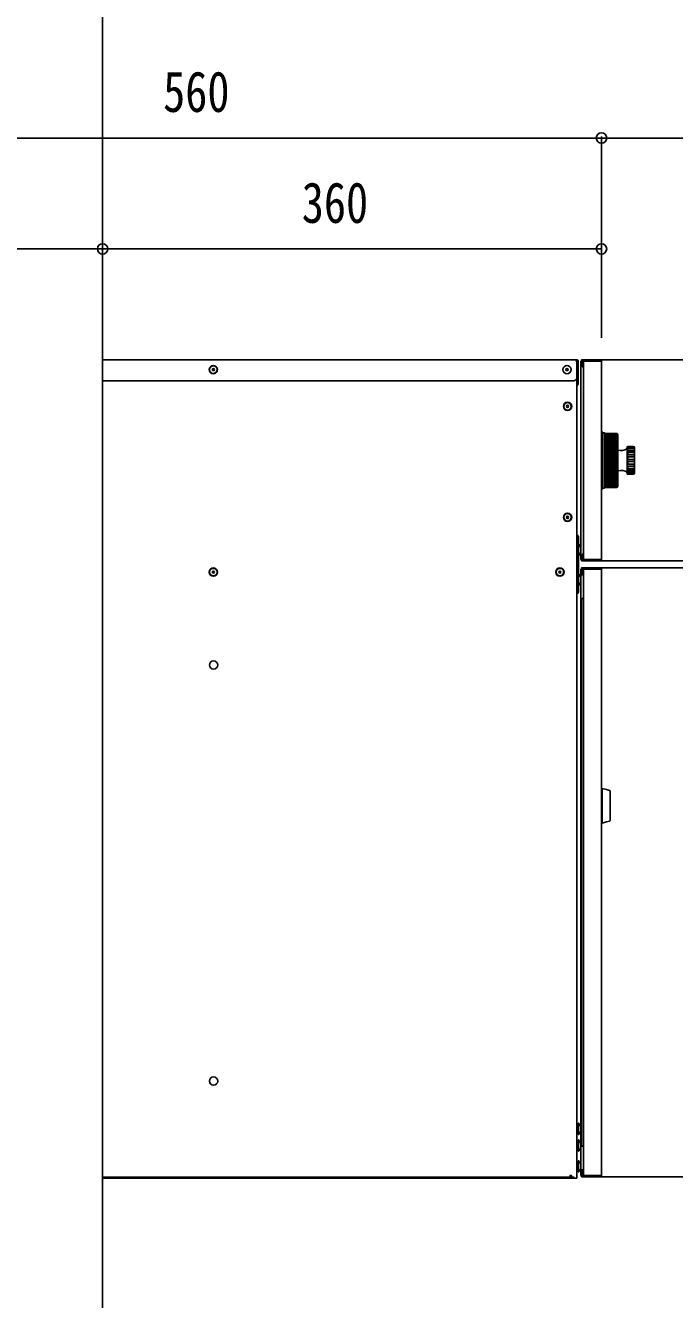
# Model space of a CAD drawing. Units: millimetres, scale not verified. Extents: x -2102 to 2102, y -1485 to 1485.
# Drawn here: x 912 to 1380, y -566 to 352 of the extents above; entities that cross this region are included whole.
import ezdxf
from ezdxf.enums import TextEntityAlignment as Align

# ---------------------------------------------------------------- set-up
doc = ezdxf.new("R2010")
doc.units = ezdxf.units.MM
doc.header["$LTSCALE"] = 8
doc.layers.add('0-3_YKK_A1', color=4, linetype='Continuous')
doc.layers.add('0-4_YKK_D', color=6, linetype='Continuous')
doc.styles.add('ＭＳ ゴシック', font='')
doc.styles.get('ＭＳ ゴシック').set_extended_font_data('MS Gothic')

msp = doc.modelspace()

# ---------------------------------------------------------------- linework, layer by layer
at = {"layer": '0-3_YKK_A1'}
for p, q in [((967.61, -787.5), (967.61, 312.5)), ((967.61, 111.2), (1309.51, 111.2)), ((1309.51, 111.2), (1309.51, 110.4)), ((1309.51, 111.2), (1309.71, 111.2)), ((1309.51, 110.4), (1309.51, 98.2)), ((1309.51, 110.4), (1309.71, 110.4)), ((1309.71, 110.4), (1309.71, 110.2)), ((1310.51, 110.4), (1310.51, 110.2)), ((1312.864, 111.2), (1312.864, 110.4)), ((1312.864, 111.2), (1313.114, 111.2)), ((1312.874, 110.4), (1312.864, 110.4)), ((1312.874, 110.4), (1312.874, 110.2)), ((1313.114, 111.2), (1313.274, 111.2)), ((1313.114, 111.2), (1313.114, 111.133)), ((1313.274, 111.2), (1657.507, 111.2)), ((1313.41, 110.4), (1313.41, 108.2)), ((1314.21, 111.2), (1314.41, 111.2)), ((1314.21, 110.4), (1314.41, 110.4)), ((1314.21, 110.4), (1314.21, 108.2)), ((1314.41, 111.2), (1314.41, 110.4)), ((1314.41, 111.2), (1318.75, 111.2)), ((1318.75, 110.4), (1314.41, 110.4)), ((1318.75, 110.4), (1318.75, 111.2)), ((1318.75, 111.2), (1325.01, 111.2)), ((1325.01, 110.4), (1318.75, 110.4)), ((1325.01, 110.4), (1325.01, 111.2)), ((1325.01, 111.2), (1326.61, 111.2)), ((1325.01, 110.4), (1326.61, 110.4)), ((1326.61, 110.4), (1326.61, 110.2)), ((1327.41, 110.4), (1327.41, 110.2)), ((1309.71, 110.2), (1308.91, 110.2)), ((1310.51, 110.2), (1309.71, 110.2)), ((1309.71, 110.2), (1309.71, 109.7)), ((1309.71, 110.2), (1309.71, -478.8)), ((1309.71, 109.7), (1309.71, 98.2)), ((1310.51, 109.7), (1310.51, 110.2)), ((1310.51, 98.2), (1310.51, 109.7)), ((1312.474, 110.2), (1312.474, -32.8)), ((1312.474, 110.2), (1312.874, 110.2)), ((1313.41, 106.2), (1313.41, 108.2)), ((1314.21, 106.2), (1313.41, 106.2)), ((1314.21, 108.2), (1314.21, 106.2)), ((1314.41, 110.2), (1314.41, -32.8)), ((1318.75, 110.2), (1314.41, 110.2)), ((1326.21, 110.2), (1318.75, 110.2)), ((1327.41, 110.2), (1326.21, 110.2)), ((1327.41, 110.2), (1327.41, -32.8)), ((1307.51, 96.2), (967.61, 96.2)), ((1309.71, 98.2), (1309.71, 96.2)), ((1309.71, 93.5), (1309.71, 96.2)), ((1310.51, 93.5), (1310.51, 96.2)), ((1327.41, 59.203), (1327.41, 18.203)), ((1328.31, 59.203), (1327.41, 59.203)), ((1328.31, 59.203), (1328.31, 18.203)), ((1328.31, 18.703), (1328.31, 58.703)), ((1328.31, 58.703), (1329.31, 58.703)), ((1329.81, 58.203), (1338.11, 58.203)), ((1338.214, 58.197), (1329.81, 58.197)), ((1338.215, 58.197), (1329.81, 58.197)), ((1329.81, 19.203), (1329.81, 58.197)), ((1338.388, 58.163), (1329.81, 58.163)), ((1338.584, 58.083), (1329.81, 58.083)), ((1338.738, 57.981), (1329.81, 57.981)), ((1338.896, 57.821), (1329.81, 57.821)), ((1339.003, 57.652), (1329.81, 57.652)), ((1339.087, 57.414), (1329.81, 57.414)), ((1339.11, 57.179), (1329.81, 57.179)), ((1339.11, 56.864), (1329.81, 56.864)), ((1339.11, 56.566), (1329.81, 56.566)), ((1339.11, 56.176), (1329.81, 56.176)), ((1339.11, 55.816), (1329.81, 55.816)), ((1339.11, 55.355), (1329.81, 55.355)), ((1339.11, 20.203), (1339.11, 57.203)), ((1339.11, 54.936), (1329.81, 54.936)), ((1339.11, 54.408), (1329.81, 54.408)), ((1339.11, 53.933), (1329.81, 53.933)), ((1339.11, 53.34), (1329.81, 53.34)), ((1339.11, 52.813), (1329.81, 52.813)), ((1339.11, 52.162), (1329.81, 52.162)), ((1339.11, 51.587), (1329.81, 51.587)), ((1339.11, 50.881), (1329.81, 50.881)), ((1339.11, 50.262), (1329.81, 50.262)), ((1339.11, 49.507), (1329.81, 49.507)), ((1339.11, 48.849), (1329.81, 48.849)), ((1339.11, 48.051), (1329.81, 48.051)), ((1339.11, 47.359), (1329.81, 47.359)), ((1339.11, 46.524), (1329.81, 46.524)), ((1339.21, 28.903), (1339.21, 48.503)), ((1345.81, 29.203), (1345.81, 48.203)), ((1350.31, 48.703), (1346.31, 48.703)), ((1346.31, 47.716), (1346.31, 48.392)), ((1351.035, 48.392), (1346.31, 48.392)), ((1351.31, 47.716), (1346.31, 47.716)), ((1346.31, 45.69), (1346.31, 46.961)), ((1351.31, 46.961), (1346.31, 46.961)), ((1351.31, 29.703), (1351.31, 47.703)), ((1339.11, 45.803), (1329.81, 45.803)), ((1339.11, 44.938), (1329.81, 44.938)), ((1339.11, 44.193), (1329.81, 44.193)), ((1339.11, 43.303), (1329.81, 43.303)), ((1339.11, 42.542), (1329.81, 42.542)), ((1339.11, 41.634), (1329.81, 41.634)), ((1339.11, 40.861), (1329.81, 40.861)), ((1339.11, 39.943), (1329.81, 39.943)), ((1339.11, 39.163), (1329.81, 39.163)), ((1339.11, 38.242), (1329.81, 38.242)), ((1339.11, 37.463), (1329.81, 37.463)), ((1351.31, 45.69), (1346.31, 45.69)), ((1346.31, 42.822), (1346.31, 44.534)), ((1351.31, 44.534), (1346.31, 44.534)), ((1351.31, 42.822), (1346.31, 42.822)), ((1346.31, 39.457), (1346.31, 41.404)), ((1351.31, 41.404), (1346.31, 41.404)), ((1351.31, 39.457), (1346.31, 39.457)), ((1351.31, 37.948), (1346.31, 37.948)), ((1346.31, 37.948), (1346.31, 36.001)), ((1339.11, 36.545), (1329.81, 36.545)), ((1339.11, 35.771), (1329.81, 35.771)), ((1339.11, 34.864), (1329.81, 34.864)), ((1339.11, 34.102), (1329.81, 34.102)), ((1339.11, 33.212), (1329.81, 33.212)), ((1339.11, 32.468), (1329.81, 32.468)), ((1339.11, 31.602), (1329.81, 31.602)), ((1339.11, 30.881), (1329.81, 30.881)), ((1339.11, 30.047), (1329.81, 30.047)), ((1339.11, 29.354), (1329.81, 29.354)), ((1339.11, 28.557), (1329.81, 28.557)), ((1339.11, 27.898), (1329.81, 27.898)), ((1351.31, 36.001), (1346.31, 36.001)), ((1351.31, 34.583), (1346.31, 34.583)), ((1346.31, 34.583), (1346.31, 32.871)), ((1351.31, 32.871), (1346.31, 32.871)), ((1346.31, 31.715), (1346.31, 30.444)), ((1351.31, 31.715), (1346.31, 31.715)), ((1351.31, 30.444), (1346.31, 30.444)), ((1346.31, 29.69), (1346.31, 29.014)), ((1351.31, 29.69), (1346.31, 29.69)), ((1351.035, 29.014), (1346.31, 29.014)), ((1350.31, 28.703), (1346.31, 28.703)), ((1328.31, 18.703), (1329.31, 18.703)), ((1339.11, 27.144), (1329.81, 27.144)), ((1339.11, 26.525), (1329.81, 26.525)), ((1339.11, 25.819), (1329.81, 25.819)), ((1339.11, 25.244), (1329.81, 25.244)), ((1339.11, 24.592), (1329.81, 24.592)), ((1339.11, 24.065), (1329.81, 24.065)), ((1339.11, 23.473), (1329.81, 23.473)), ((1339.11, 22.998), (1329.81, 22.998)), ((1339.11, 22.47), (1329.81, 22.47)), ((1339.11, 22.05), (1329.81, 22.05)), ((1339.11, 21.59), (1329.81, 21.59)), ((1339.11, 21.229), (1329.81, 21.229)), ((1339.11, 20.84), (1329.81, 20.84)), ((1339.11, 20.541), (1329.81, 20.541)), ((1339.11, 20.226), (1329.81, 20.226)), ((1339.087, 19.992), (1329.81, 19.992)), ((1339.003, 19.753), (1329.81, 19.753)), ((1338.896, 19.584), (1329.81, 19.584)), ((1338.738, 19.424), (1329.81, 19.424)), ((1338.584, 19.323), (1329.81, 19.323)), ((1338.388, 19.242), (1329.81, 19.242)), ((1338.214, 19.208), (1329.81, 19.208)), ((1329.81, 19.203), (1338.11, 19.203)), ((1328.31, 18.203), (1327.41, 18.203)), ((1310.11, -16.3), (1310.11, -16.1)), ((1310.11, -55.3), (1310.11, -17.3)), ((1310.91, -16.1), (1310.91, -16.3)), ((1310.91, -17.3), (1310.91, -55.3)), ((1310.11, -47.3), (1310.11, -25.8)), ((1310.959, -21.75), (1310.91, -21.75)), ((1310.91, -21.75), (1310.91, -29.85)), ((1310.959, -29.85), (1310.91, -29.85)), ((1312.474, -32.8), (1312.874, -32.8)), ((1312.864, -33), (1312.864, -33.8)), ((1312.864, -33), (1312.874, -33)), ((1313.114, -33.8), (1312.864, -33.8)), ((1312.874, -33), (1312.874, -32.8)), ((1313.114, -33.733), (1313.114, -33.8)), ((1313.114, -33.8), (1313.274, -33.8)), ((1657.507, -33.8), (1313.274, -33.8)), ((1313.41, -30.8), (1313.41, -28.8)), ((1313.41, -33), (1313.41, -30.8)), ((1314.21, -33), (1314.21, -30.8)), ((1314.21, -33), (1314.41, -33)), ((1314.21, -33.8), (1314.41, -33.8)), ((1318.75, -32.8), (1314.41, -32.8)), ((1314.41, -33.8), (1314.41, -33)), ((1318.75, -33), (1314.41, -33)), ((1314.41, -33.8), (1318.75, -33.8)), ((1326.21, -32.8), (1318.75, -32.8)), ((1325.01, -33), (1318.75, -33)), ((1325.01, -33), (1325.01, -33.8)), ((1326.61, -33), (1325.01, -33)), ((1326.61, -33.8), (1325.01, -33.8)), ((1327.41, -32.8), (1326.21, -32.8)), ((1326.61, -33), (1326.61, -32.8)), ((1327.41, -33), (1327.41, -32.8)), ((1310.959, -43.25), (1310.91, -43.25)), ((1310.91, -43.25), (1310.91, -51.35)), ((1312.474, -39.8), (1312.474, -476.8)), ((1312.474, -39.8), (1312.874, -39.8)), ((1312.864, -38.8), (1312.864, -39.6)), ((1312.864, -38.8), (1313.114, -38.8)), ((1312.874, -39.6), (1312.864, -39.6)), ((1312.874, -39.6), (1312.874, -39.8)), ((1312.91, -43.8), (1312.91, -39.6)), ((1312.91, -43.8), (1312.91, -39.6)), ((1312.91, -43.8), (1313.71, -43.8)), ((1312.91, -43.8), (1313.71, -43.8)), ((1313.114, -38.8), (1313.274, -38.8)), ((1313.114, -38.8), (1313.114, -38.867)), ((1313.274, -38.8), (1657.507, -38.8)), ((1325.91, -38.8), (1313.71, -38.8)), ((1325.91, -38.8), (1313.71, -38.8)), ((1313.91, -39.6), (1313.71, -39.6)), ((1313.71, -43.8), (1313.71, -39.6)), ((1313.91, -39.6), (1313.71, -39.6)), ((1313.71, -43.8), (1313.71, -39.6)), ((1313.91, -39.6), (1325.91, -39.6)), ((1313.91, -39.6), (1325.91, -39.6)), ((1314.41, -39.6), (1314.41, -38.8)), ((1314.41, -39.6), (1314.41, -38.8)), ((1314.41, -39.8), (1314.41, -476.8)), ((1326.61, -39.8), (1314.41, -39.8)), ((1314.41, -39.8), (1314.41, -476.8)), ((1326.61, -39.8), (1314.41, -39.8)), ((1325.91, -38.8), (1326.41, -38.8)), ((1325.91, -38.8), (1326.41, -38.8)), ((1326.41, -39.6), (1325.91, -39.6)), ((1326.41, -39.6), (1325.91, -39.6)), ((1326.41, -38.8), (1326.41, -39.6)), ((1326.41, -38.8), (1326.61, -38.8)), ((1326.41, -38.8), (1326.41, -39.6)), ((1326.41, -38.8), (1326.61, -38.8)), ((1326.41, -39.6), (1326.61, -39.6)), ((1326.41, -39.6), (1326.61, -39.6)), ((1326.61, -39.6), (1326.61, -39.8)), ((1327.41, -39.6), (1326.61, -39.6)), ((1326.61, -39.6), (1326.61, -39.8)), ((1327.41, -39.6), (1326.61, -39.6)), ((1327.41, -39.8), (1326.61, -39.8)), ((1327.41, -39.8), (1326.61, -39.8)), ((1327.41, -39.6), (1327.41, -39.8)), ((1327.41, -39.6), (1327.41, -39.8)), ((1310.959, -51.35), (1310.91, -51.35)), ((1310.11, -55.3), (1310.11, -56.3)), ((1310.11, -56.3), (1310.91, -56.3)), ((1310.11, -56.5), (1310.11, -56.3)), ((1310.91, -56.3), (1310.91, -55.3)), ((1310.91, -56.3), (1310.91, -56.5)), ((1312.91, -60.8), (1312.91, -455.8)), ((1314.41, -60.8), (1312.91, -60.8)), ((1327.41, -197.8), (1327.91, -197.8)), ((1327.41, -222.8), (1327.41, -197.8)), ((1327.91, -222.8), (1327.91, -197.8)), ((1333.61, -199.711), (1333.61, -220.889)), ((1309.682, -439.8), (1310.682, -439.8)), ((1309.682, -439.8), (1309.682, -446.8)), ((1310.731, -439.25), (1310.682, -439.25)), ((1310.682, -439.25), (1310.682, -447.35)), ((1310.682, -439.8), (1310.682, -446.8)), ((1309.682, -446.8), (1310.682, -446.8)), ((1310.731, -447.35), (1310.682, -447.35)), ((1309.682, -451.8), (1310.682, -451.8)), ((1309.682, -451.8), (1309.682, -458.8)), ((1309.682, -458.8), (1310.682, -458.8)), ((1310.731, -451.25), (1310.682, -451.25)), ((1310.682, -451.25), (1310.682, -459.35)), ((1310.682, -451.8), (1310.682, -458.8)), ((1314.41, -455.8), (1312.91, -455.8)), ((1309.682, -466.8), (1310.682, -466.8)), ((1309.682, -466.8), (1309.682, -473.8)), ((1310.731, -459.35), (1310.682, -459.35)), ((1310.731, -466.25), (1310.682, -466.25)), ((1310.682, -466.25), (1310.682, -474.35)), ((1310.682, -466.8), (1310.682, -473.8)), ((1304.71, -477.2), (1304.71, -478)), ((1309.682, -473.8), (1310.682, -473.8)), ((1310.731, -474.35), (1310.682, -474.35)), ((1312.474, -476.8), (1312.874, -476.8)), ((1312.864, -477), (1312.864, -477.8)), ((1312.864, -477), (1312.874, -477)), ((1312.874, -477), (1312.874, -476.8)), ((1312.91, -472.8), (1312.91, -477)), ((1312.91, -472.8), (1313.71, -472.8)), ((1312.91, -472.8), (1312.91, -477)), ((1312.91, -472.8), (1313.71, -472.8)), ((1313.71, -472.8), (1313.71, -477)), ((1313.71, -472.8), (1313.71, -477)), ((1313.71, -477), (1313.91, -477)), ((1313.91, -477), (1313.71, -477)), ((1313.71, -477), (1313.91, -477)), ((1313.91, -477), (1313.71, -477)), ((1325.91, -477), (1313.91, -477)), ((1325.91, -477), (1313.91, -477)), ((1326.61, -476.8), (1314.41, -476.8)), ((1326.61, -476.8), (1314.41, -476.8)), ((1314.41, -477), (1314.41, -477.8)), ((1314.41, -477), (1314.41, -477.8)), ((1325.91, -477), (1326.41, -477)), ((1325.91, -477), (1326.41, -477)), ((1326.61, -477), (1326.41, -477)), ((1326.61, -477), (1326.41, -477)), ((1326.61, -477), (1326.61, -476.8)), ((1326.61, -477), (1326.61, -476.8)), ((1327.41, -477), (1327.41, -476.8)), ((1327.41, -477), (1327.41, -476.8)), ((967.61, -478), (1304.21, -478)), ((967.61, -478), (1304.71, -478)), ((967.61, -478.8), (1304.21, -478.8)), ((1044.51, -478.8), (1050.51, -478.8)), ((1169.51, -478.8), (1175.51, -478.8)), ((1289.51, -478.8), (1295.51, -478.8)), ((1306.21, -478), (1305.21, -478)), ((1305.21, -478.8), (1306.21, -478.8)), ((1306.21, -478.8), (1306.21, -478)), ((1307.71, -478), (1306.21, -478)), ((1307.71, -478.8), (1306.21, -478.8)), ((1308.91, -478.8), (1306.21, -478.8)), ((1309.71, -478.8), (1308.91, -478.8)), ((1313.114, -477.8), (1312.864, -477.8)), ((1313.114, -477.733), (1313.114, -477.8)), ((1313.114, -477.8), (1313.274, -477.8)), ((1657.507, -477.8), (1313.274, -477.8)), ((1313.91, -477.8), (1313.71, -477.8)), ((1313.91, -477.8), (1313.71, -477.8)), ((1313.91, -477.8), (1325.91, -477.8)), ((1313.91, -477.8), (1325.91, -477.8)), ((1326.61, -477.8), (1326.41, -477.8)), ((1326.61, -477.8), (1326.41, -477.8))]:
    msp.add_line(p, q, dxfattribs=at)
for points in [[(967.61, 312.5), (967.61, 322.5), (967.61, 512.5), (942.61, 512.5), (842.61, 512.5), (817.61, 512.5), (817.61, 322.5), (817.61, 312.5)], [(1312.874, 110.4), (1312.881, 110.556), (1312.904, 110.706), (1312.941, 110.844), (1312.991, 110.966), (1313.051, 111.065), (1313.12, 111.139), (1313.196, 111.185), (1313.274, 111.2)], [(1309.71, 96.2), (1310.51, 96.2), (1310.51, 98.2)], [(1310.91, -17.3), (1310.91, -16.3), (1310.11, -16.3), (1310.11, -17.3)], [(1312.874, -33), (1312.881, -33.156), (1312.904, -33.306), (1312.941, -33.444), (1312.991, -33.566), (1313.051, -33.665), (1313.12, -33.739), (1313.196, -33.785), (1313.274, -33.8)], [(1313.41, -28.8), (1314.21, -28.8), (1314.21, -30.8)], [(1318.75, -33), (1318.75, -33.8), (1325.01, -33.8)], [(1312.874, -39.6), (1312.881, -39.444), (1312.904, -39.294), (1312.941, -39.156), (1312.991, -39.034), (1313.051, -38.935), (1313.12, -38.861), (1313.196, -38.815), (1313.274, -38.8)], [(1327.41, -39.8), (1327.41, -476.8), (1326.61, -476.8)], [(1327.41, -39.8), (1327.41, -476.8), (1326.61, -476.8)], [(1327.91, -197.8), (1331.01, -198.631), (1333.239, -199.228)], [(1327.41, -222.8), (1327.91, -222.8), (1331.01, -221.969), (1333.239, -221.372)], [(1304.71, -477.2), (1304.71, -476.8), (1305.71, -476.8), (1305.71, -478.3)], [(1312.874, -477), (1312.881, -477.156), (1312.904, -477.306), (1312.941, -477.444), (1312.991, -477.566), (1313.051, -477.665), (1313.12, -477.739), (1313.196, -477.785), (1313.274, -477.8)], [(1326.41, -477), (1326.41, -477.8), (1325.91, -477.8)], [(1326.41, -477), (1326.41, -477.8), (1325.91, -477.8)]]:
    msp.add_lwpolyline(points, dxfattribs=at)
msp.add_lwpolyline([(1305.21, -478.8), (1305.21, -478), (1304.21, -478), (1304.21, -478.8)], close=True, dxfattribs=at)
for centre, radius in [((1047.51, 104.2), 3), ((1047.51, 104.2), 2.7), ((1047.51, 104.2), 0.75), ((1302.51, 104.2), 3), ((1302.51, 104.2), 0.75), ((1302.91, 77.7), 3), ((1302.91, 77.7), 2.7), ((1302.91, 77.7), 0.75), ((1302.91, -2.3), 3), ((1302.91, -2.3), 2.7), ((1302.91, -2.3), 0.75), ((1047.51, -41.8), 3), ((1047.51, -41.8), 2.7), ((1047.51, -41.8), 0.75), ((1297.41, -41.8), 3), ((1297.41, -41.8), 2.7), ((1297.41, -41.8), 0.75), ((1047.61, -108.8), 3), ((1047.61, -408.8), 3)]:
    msp.add_circle(centre, radius, dxfattribs=at)
for centre, radius, start, end in [((1309.71, 110.4), 0.8, 0, 90), ((1314.21, 110.4), 0.8, 90, 180), ((1326.61, 110.4), 0.8, 0, 90), ((1307.51, 98.2), 2, 270, 0), ((1310.51, 93.5), 0.8, 180, 270), ((1329.31, 58.203), 0.5, 0, 90), ((1338.11, 57.203), 1, 0, 90), ((1328.01, 48.698), 0.3, 271, 0), ((1339.01, 48.503), 0.2, 0, 60), ((1341.421, 53.891), 8, 253.95721, 303.27409), ((1339.71, 46.589), 0.5, 180, 256.81404), ((1346.31, 48.203), 0.5, 90, 180), ((1350.31, 47.703), 1, 0, 90), ((1328.01, 28.708), 0.3, 0, 89), ((1339.01, 28.903), 0.2, 300, 0), ((1339.71, 30.817), 0.5, 103.18596, 180), ((1341.421, 23.514), 8, 56.72591, 103.18596), ((1346.31, 29.203), 0.5, 180, 270), ((1350.31, 29.703), 1, 270, 0), ((1329.31, 19.203), 0.5, 270, 0), ((1338.11, 20.203), 1, 270, 0), ((1310.91, -16.1), 0.8, 90, 180), ((1310.959, -22.05), 0.3, 35.96426, 90), ((1305.791, -25.8), 6.685, 324.03574, 35.96426), ((1310.959, -29.55), 0.3, 270, 324.03574), ((1314.21, -33), 0.8, 180, 270), ((1326.61, -33), 0.8, 270, 0), ((1310.959, -43.55), 0.3, 35.96426, 90), ((1305.791, -47.3), 6.685, 324.03574, 35.96426), ((1313.71, -39.6), 0.8, 90, 180), ((1313.71, -39.6), 0.8, 90, 180), ((1326.61, -39.6), 0.8, 0, 90), ((1326.61, -39.6), 0.8, 0, 90), ((1310.959, -51.05), 0.3, 270, 324.03574), ((1310.91, -56.5), 0.8, 180, 270), ((1333.11, -199.711), 0.5, 0, 75), ((1333.11, -220.889), 0.5, 285, 0), ((1310.731, -439.55), 0.3, 35.96426, 90), ((1305.563, -443.3), 6.685, 324.03574, 35.96426), ((1310.731, -447.05), 0.3, 270, 324.03574), ((1310.731, -451.55), 0.3, 35.96426, 90), ((1310.731, -459.05), 0.3, 270, 324.03574), ((1305.563, -455.3), 6.685, 324.03574, 35.96426), ((1310.731, -466.55), 0.3, 35.96426, 90), ((1305.563, -470.3), 6.685, 324.03574, 35.96426), ((1310.731, -474.05), 0.3, 270, 324.03574), ((1313.71, -477), 0.8, 180, 270), ((1313.71, -477), 0.8, 180, 270), ((1326.61, -477), 0.8, 270, 0), ((1326.61, -477), 0.8, 270, 0), ((1306.21, -478.3), 0.5, 180, 270)]:
    msp.add_arc(centre, radius, start, end, dxfattribs=at)
at = {"layer": '0-4_YKK_D'}
for p, q in [((1327.41, 271.2), (767.61, 271.2)), ((1327.41, 127.2), (1327.41, 272.2)), ((1327.41, 131.2), (1327.41, 272.2)), ((1657.507, 271.2), (1327.41, 271.2)), ((817.61, 191.2), (967.61, 191.2)), ((967.61, 191.2), (1327.41, 191.2)), ((1327.41, 127.2), (1327.41, 192.2))]:
    msp.add_line(p, q, dxfattribs=at)
for centre in [(1327.41, 271.2), (1327.41, 271.2), (967.61, 191.2), (967.61, 191.2), (1327.41, 191.2)]:
    msp.add_circle(centre, 3.75, dxfattribs=at)

# ---------------------------------------------------------------- texts
at = {"layer": '0-4_YKK_D', "style": 'ＭＳ ゴシック', "width": 0.8}
for s, p in [('560', (1011.243, 281.2)), ('360', (1111.243, 201.2))]:
    msp.add_text(s, height=29.33, dxfattribs=at).set_placement(p, align=Align.BOTTOM_LEFT)

doc.saveas('drawing.dxf')
